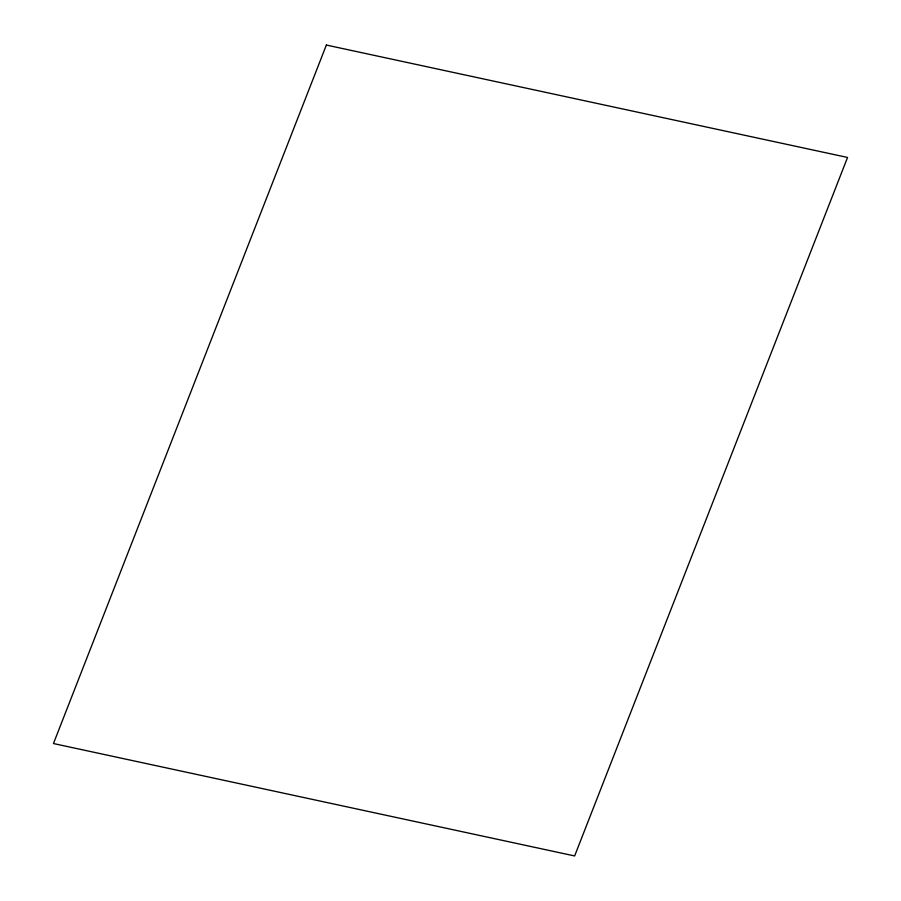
<?xml version="1.0" encoding="UTF-8"?>
<svg xmlns="http://www.w3.org/2000/svg" width="901" height="901" viewBox="0 0 901 901"><rect width="100%" height="100%" fill="white"/><g stroke="black" fill="none" stroke-linecap="round" stroke-linejoin="round"><path stroke-width="1.35" d="M326.365 45.05L53.452 743.539L574.635 855.95L847.548 157.461L326.365 45.05"/></g></svg>
